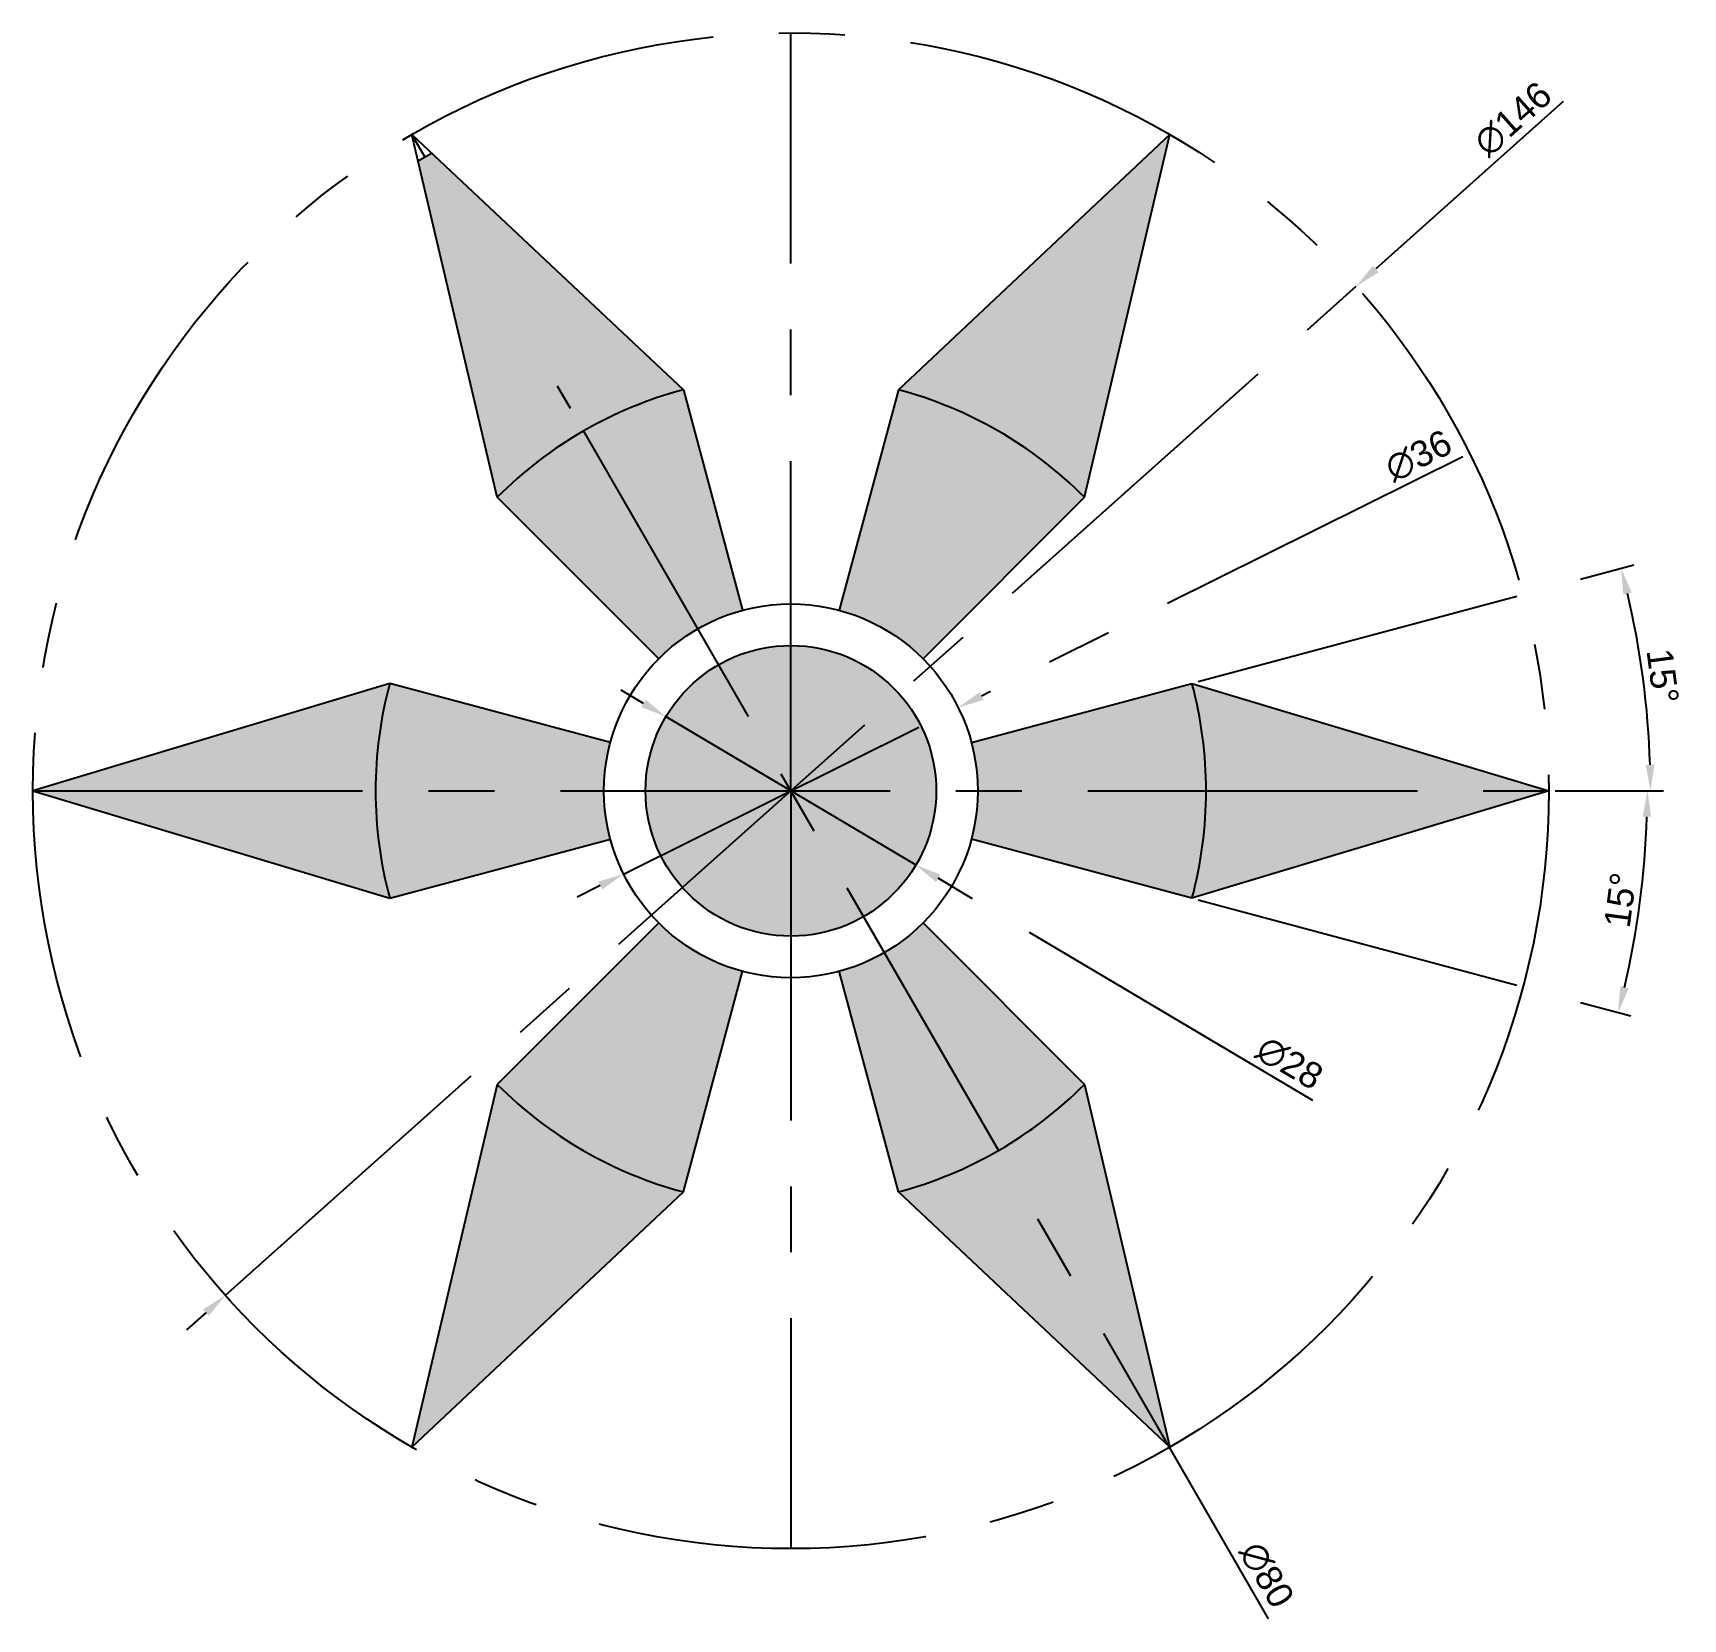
# Model space of a CAD drawing. Header units: millimetres. Extents: x 75 to 1605, y 28 to 751.
# Drawn here: x 841.8 to 1000.7, y 334.5 to 487.3 of the extents above; entities that cross this region are included whole.
import ezdxf

# ---------------------------------------------------------------- set-up
doc = ezdxf.new("R2010")
doc.units = ezdxf.units.MM
doc.linetypes.add('CENTER', pattern=[50.8, 31.75, -6.35, 6.35, -6.35])
doc.layers.get('0').update_dxf_attribs({"true_color": 0xc2ced6})
doc.styles.get("Standard").update_dxf_attribs({"font": 'arial.ttf'})
doc.dimstyles.new('ISO-25', dxfattribs={"dimtxt": 2.5, "dimasz": 2.5, "dimexe": 1.25, "dimexo": 0.625, "dimtad": 1, "dimtxsty": 'Standard', "dimcen": 2.5, "dimadec": 0, "dimazin": 0, "dimtfac": 1, "dimtmove": 0, "dimatfit": 3, "dimfxl": 1, "dimarcsym": 0})

# ---------------------------------------------------------------- blocks, each defined once
blk = doc.blocks.new('*D139')
at = {"color": 0, "linetype": 'CENTER', "lineweight": -2, "transparency": 16777216}
for p, q in [((954.01, 424.81), (995.95, 436.05)), ((988.39, 414.29), (998.81, 414.29))]:
    blk.add_line(p, q, dxfattribs=at)
blk.add_arc((914.76, 414.29), 82.8, 1.73, 13.27, dxfattribs=at)
at = {"color": 0, "linetype": 'CENTER', "transparency": 16777216}
for points in [[(994.95, 433.2), (995.76, 433.4), (994.74, 435.72)], [(997.94, 416.8), (997.11, 416.79), (997.56, 414.29)]]:
    blk.add_solid(points, dxfattribs=at)
at = {"layer": 'Defpoints', "color": 0, "linetype": 'CENTER', "transparency": 16777216}
for p in [(953.4, 424.65), (997.25, 421.51), (932.15, 418.95), (841.76, 414.29), (987.76, 414.29)]:
    blk.add_point(p, dxfattribs=at)
at = {"color": 0, "linetype": 'CENTER', "transparency": 16777216, "insert": (998.74, 425.35), "char_height": 2.5, "attachment_point": 5, "rotation": 277.5}
blk.add_mtext('15°', dxfattribs=at)
blk = doc.blocks.new('*D140')
at = {"color": 0, "linetype": 'CENTER', "lineweight": -2, "transparency": 16777216}
for p, q in [((988.39, 414.29), (998.52, 414.29)), ((954.01, 403.78), (995.66, 392.62))]:
    blk.add_line(p, q, dxfattribs=at)
blk.add_arc((914.76, 414.29), 82.5, 346.7363, 358.2637, dxfattribs=at)
at = {"color": 0, "linetype": 'CENTER', "transparency": 16777216}
for points in [[(996.81, 411.8), (997.64, 411.79), (997.27, 414.29)], [(995.47, 395.26), (994.66, 395.47), (994.45, 392.94)]]:
    blk.add_solid(points, dxfattribs=at)
at = {"layer": 'Defpoints', "color": 0, "linetype": 'CENTER', "transparency": 16777216}
for p in [(841.76, 414.29), (987.76, 414.29), (932.15, 409.63), (953.4, 403.94), (996.01, 399.97)]:
    blk.add_point(p, dxfattribs=at)
at = {"color": 0, "linetype": 'CENTER', "transparency": 16777216, "insert": (994.67, 403.77), "char_height": 2.5, "attachment_point": 5, "rotation": 82.5}
blk.add_mtext('15°', dxfattribs=at)
blk = doc.blocks.new('*D141')
at = {"color": 0, "linetype": 'CENTER', "lineweight": -2, "transparency": 16777216}
for p, q in [((989.17, 480.69), (971.1, 464.56)), ((860.29, 365.69), (969.23, 462.89)), ((858.43, 364.03), (856.56, 362.36))]:
    blk.add_line(p, q, dxfattribs=at)
at = {"color": 0, "linetype": 'CENTER', "transparency": 16777216}
for points in [[(970.82, 464.87), (971.38, 464.25), (969.23, 462.89)], [(858.15, 364.34), (858.71, 363.72), (860.29, 365.69)]]:
    blk.add_solid(points, dxfattribs=at)
at = {"layer": 'Defpoints', "color": 0, "linetype": 'CENTER', "transparency": 16777216}
for p in [(969.23, 462.89), (860.29, 365.69)]:
    blk.add_point(p, dxfattribs=at)
at = {"color": 0, "linetype": 'CENTER', "transparency": 16777216, "insert": (984.32, 479), "char_height": 2.5, "attachment_point": 5, "rotation": 41.7411}
blk.add_mtext('∅146', dxfattribs=at)
blk = doc.blocks.new('*D142')
at = {"color": 0, "linetype": 'CENTER', "lineweight": -2, "transparency": 16777216}
for p, q in [((979.48, 446.48), (933.12, 423.42)), ((898.65, 406.28), (930.88, 422.31)), ((896.41, 405.16), (894.17, 404.05))]:
    blk.add_line(p, q, dxfattribs=at)
at = {"color": 0, "linetype": 'CENTER', "transparency": 16777216}
for points in [[(932.93, 423.79), (933.31, 423.05), (930.88, 422.31)], [(896.22, 405.54), (896.59, 404.79), (898.65, 406.28)]]:
    blk.add_solid(points, dxfattribs=at)
at = {"layer": 'Defpoints', "color": 0, "linetype": 'CENTER', "transparency": 16777216}
for p in [(930.88, 422.31), (898.65, 406.28)]:
    blk.add_point(p, dxfattribs=at)
at = {"color": 0, "linetype": 'CENTER', "transparency": 16777216, "insert": (975.22, 446.56), "char_height": 2.5, "attachment_point": 5, "rotation": 26.4418}
blk.add_mtext('∅36', dxfattribs=at)
blk = doc.blocks.new('*D143')
at = {"color": 0, "linetype": 'CENTER', "lineweight": -2, "transparency": 16777216}
for p, q in [((900.58, 422.72), (898.43, 423.99)), ((902.73, 421.44), (926.8, 407.15)), ((965.04, 384.45), (928.95, 405.87))]:
    blk.add_line(p, q, dxfattribs=at)
at = {"color": 0, "linetype": 'CENTER', "transparency": 16777216}
for points in [[(900.79, 423.07), (900.36, 422.36), (902.73, 421.44)], [(929.17, 406.23), (928.74, 405.51), (926.8, 407.15)]]:
    blk.add_solid(points, dxfattribs=at)
at = {"layer": 'Defpoints', "color": 0, "linetype": 'CENTER', "transparency": 16777216}
for p in [(902.73, 421.44), (926.8, 407.15)]:
    blk.add_point(p, dxfattribs=at)
at = {"color": 0, "linetype": 'CENTER', "transparency": 16777216, "insert": (962.8, 388.07), "char_height": 2.5, "attachment_point": 5, "rotation": 329.3065}
blk.add_mtext('∅28', dxfattribs=at)
blk = doc.blocks.new('*D144')
at = {"color": 0, "linetype": 'CENTER', "lineweight": -2, "transparency": 16777216}
for p, q in [((893.54, 451.11), (892.29, 453.28)), ((894.78, 448.95), (934.75, 379.64)), ((960.76, 334.52), (935.99, 377.48))]:
    blk.add_line(p, q, dxfattribs=at)
at = {"color": 0, "linetype": 'CENTER', "transparency": 16777216}
for points in [[(893.9, 451.32), (893.17, 450.9), (894.78, 448.95)], [(936.36, 377.68), (935.63, 377.27), (934.75, 379.64)]]:
    blk.add_solid(points, dxfattribs=at)
at = {"layer": 'Defpoints', "color": 0, "linetype": 'CENTER', "transparency": 16777216}
for p in [(894.78, 448.95), (934.75, 379.64)]:
    blk.add_point(p, dxfattribs=at)
at = {"color": 0, "linetype": 'CENTER', "transparency": 16777216, "insert": (960.59, 338.77), "char_height": 2.5, "attachment_point": 5, "rotation": 299.9682}
blk.add_mtext('∅80', dxfattribs=at)

msp = doc.modelspace()

# ---------------------------------------------------------------- hatches: boundary and pattern name
at = {"linetype": 'CENTER'}
h = msp.add_hatch(color=256, dxfattribs=at)
h.set_gradient(color1=(241, 235, 31), color2=(0, 255, 0), tint=1, name='HEMISPHERICAL')
h.paths.add_polyline_path([(904.41186, 375.6561, -0.131652498), (886.48035, 386.00886), (878.26462, 351.07328)])
h.paths.add_polyline_path([(876.12759, 424.64589), (841.76462, 414.29313), (874.76462, 414.29313, -0.065543463)])
h.paths.add_polyline_path([(874.76462, 414.29313), (841.76462, 414.29313), (876.12759, 403.94037, -0.065543463)])
h.paths.add_polyline_path([(880.15733, 475.73352), (878.85933, 474.98412), (886.48035, 442.5774, -0.131652498), (904.41186, 452.93017)])
h.paths.add_polyline_path([(951.26462, 477.51299), (925.11738, 452.93017, -0.131652498), (943.04889, 442.5774)])
h.paths.add_polyline_path([(953.40166, 424.64589, -0.065543463), (954.76462, 414.29313), (987.76462, 414.29313)])
h.paths.add_polyline_path([(987.76462, 414.29313), (954.76462, 414.29313, -0.065543463), (953.40166, 403.94037)])
h.paths.add_polyline_path([(943.04889, 386.00886, -0.131652498), (925.11738, 375.6561), (951.26462, 351.07328)])
h = msp.add_hatch(color=256, dxfattribs=at)
h.set_gradient(color1=(255, 0, 255), color2=(254, 204, 102), tint=1, name='INVCURVED')
h.paths.add_polyline_path([(897.37796, 418.95188), (876.12759, 424.64589, 0.065543463), (874.76462, 414.29313), (896.76462, 414.29313, -0.065543463)])
h.paths.add_polyline_path([(896.76462, 414.29313), (874.76462, 414.29313, 0.065543463), (876.12759, 403.94037), (897.37796, 409.63439, -0.065543463)])
h.paths.add_polyline_path([(953.40166, 424.64589), (932.15129, 418.95188, -0.065543463), (932.76462, 414.29313), (954.76462, 414.29313, 0.065543463)])
h.paths.add_polyline_path([(954.76462, 414.29313), (932.76462, 414.29313, -0.065543463), (932.15129, 409.63439), (953.40166, 403.94037, 0.065543463)])
h.paths.add_polyline_path([(925.11738, 452.93017), (919.42337, 431.6798, -0.131652498), (927.49255, 427.02105), (943.04889, 442.5774, 0.131652498)])
h.paths.add_polyline_path([(904.41186, 452.93017, 0.131652498), (886.48035, 442.5774), (902.0367, 427.02105, -0.131652498), (910.10588, 431.6798)])
h.paths.add_polyline_path([(910.10588, 396.90647, -0.131652498), (902.0367, 401.56521), (886.48035, 386.00886, 0.131652498), (904.41186, 375.6561)])
h.paths.add_polyline_path([(927.49255, 401.56521, -0.131652498), (919.42337, 396.90647), (925.11738, 375.6561, 0.131652498), (943.04889, 386.00886)])
h = msp.add_hatch(color=256, dxfattribs=at)
h.set_gradient(color1=(248, 215, 49), color2=(247, 242, 129), tint=1, name='INVCURVED')
h.paths.add_polyline_path([(914.76462, 428.29313, 0.414213562), (900.76462, 414.29313), (914.76462, 414.29313)])
h.paths.add_polyline_path([(914.76462, 428.29313), (914.76462, 414.29313), (928.76462, 414.29313, 0.414213562)])
h.paths.add_polyline_path([(928.76462, 414.29313), (914.76462, 414.29313), (914.76462, 400.29313, 0.414213562)])
h.paths.add_polyline_path([(914.76462, 414.29313), (900.76462, 414.29313, 0.414213562), (914.76462, 400.29313)])

# ---------------------------------------------------------------- linework, layer by layer
at = {"color": 11, "linetype": 'CENTER', "true_color": 0xf27172}
for p, q in [((914.76462, 414.29313), (914.76462, 487.29313)), ((841.76462, 414.29313), (987.76462, 414.29313)), ((914.76462, 414.29313), (914.76462, 341.29313))]:
    msp.add_line(p, q, dxfattribs=at)
for p, q in [((879.50833, 475.35882), (878.26462, 477.51299)), ((886.48035, 442.5774), (878.26462, 477.51299)), ((878.26462, 477.51299), (904.41186, 452.93017)), ((951.26462, 477.51299), (925.11738, 452.93017)), ((943.04889, 442.5774), (951.26462, 477.51299)), ((878.85933, 474.98412), (880.15733, 475.73352)), ((904.41186, 452.93017), (910.10588, 431.6798)), ((925.11738, 452.93017), (919.42337, 431.6798)), ((902.0367, 427.02105), (886.48035, 442.5774)), ((927.49255, 427.02105), (943.04889, 442.5774)), ((876.12759, 424.64589), (841.76462, 414.29313)), ((897.37796, 418.95188), (876.12759, 424.64589)), ((932.15129, 418.95188), (953.40166, 424.64589)), ((953.40166, 424.64589), (987.76462, 414.29313)), ((841.76462, 414.29313), (876.12759, 403.94037)), ((987.76462, 414.29313), (953.40166, 403.94037)), ((876.12759, 403.94037), (897.37796, 409.63439)), ((953.40166, 403.94037), (932.15129, 409.63439)), ((902.0367, 401.56521), (886.48035, 386.00886)), ((927.49255, 401.56521), (943.04889, 386.00886)), ((904.41186, 375.6561), (910.10588, 396.90647)), ((925.11738, 375.6561), (919.42337, 396.90647)), ((886.48035, 386.00886), (878.26462, 351.07328)), ((943.04889, 386.00886), (951.26462, 351.07328)), ((878.26462, 351.07328), (904.41186, 375.6561)), ((951.26462, 351.07328), (925.11738, 375.6561))]:
    msp.add_line(p, q)
msp.add_circle((914.76462, 414.29313), 73, dxfattribs=at)
for radius in [18, 14, 14]:
    msp.add_circle((914.76462, 414.29313), radius)
for start, end in [(105, 135), (45, 75), (165, 195), (345, 15), (225, 255), (285, 315)]:
    msp.add_arc((914.76462, 414.29313), 40, start, end)

# ---------------------------------------------------------------- dimensions: what is measured, and where the dimension line sits
at = {"linetype": 'CENTER'}
for p1, p2, picture, middle in [((860.29487, 365.69224), (969.23437, 462.89402), '*D141', (985.63265, 477.52546)), ((894.78383, 448.94523), (934.74541, 379.64103), '*D144', (958.88054, 337.78418)), ((898.64766, 406.27794), (930.88159, 422.30833), '*D142', (976.09716, 444.79467)), ((902.72588, 421.43936), (926.80337, 407.14691), '*D143', (961.79392, 386.37644))]:
    dim = msp.add_diameter_dim_2p(p1=p1, p2=p2, dimstyle='ISO-25', dxfattribs=at)
    dim.commit()
    dim.dimension.update_dxf_attribs({"geometry": picture, "text_midpoint": middle, "dimtype": 163})
for base, line1, line2, picture, middle in [((997.24987, 421.50966), ((932.15129, 418.95188), (953.40166, 424.64589)), ((841.76462, 414.29313), (987.76462, 414.29313)), '*D139', (998.74174, 425.34893)), ((996.01235, 399.96697), ((841.76462, 414.29313), (987.76462, 414.29313)), ((953.40166, 403.94037), (932.15129, 409.63439)), '*D140', (994.67476, 403.77276))]:
    dim = msp.add_angular_dim_2l(base=base, line1=line1, line2=line2, dimstyle='ISO-25', dxfattribs=at)
    dim.commit()
    dim.dimension.update_dxf_attribs({"geometry": picture, "text_midpoint": middle})

doc.saveas('drawing.dxf')
